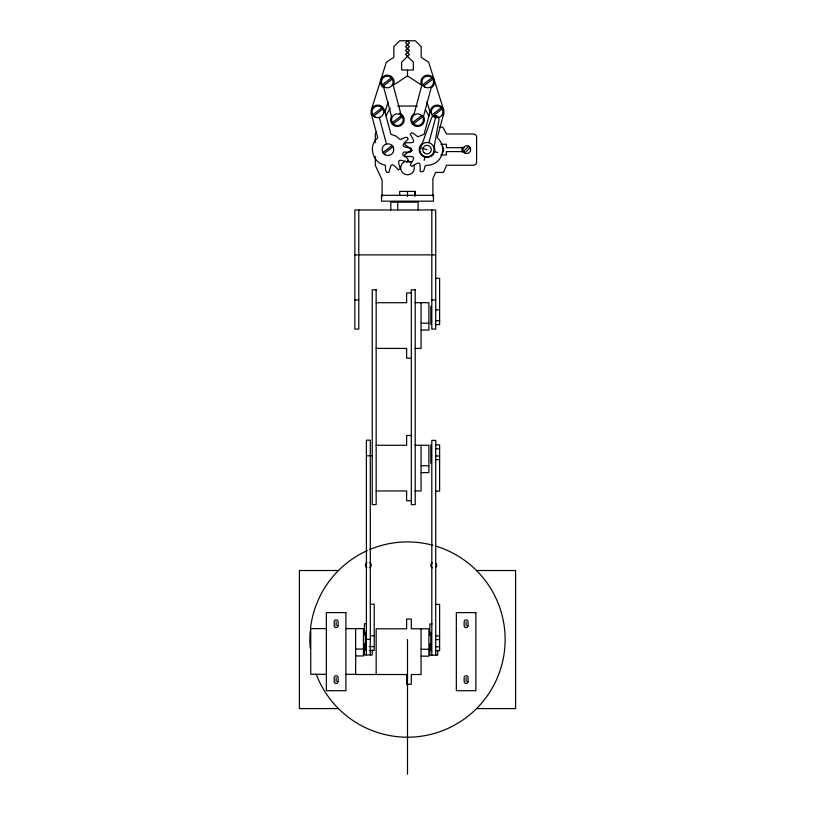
<?xml version="1.0" encoding="UTF-8"?>
<svg xmlns="http://www.w3.org/2000/svg" width="815" height="815" viewBox="0 0 815 815"><rect width="100%" height="100%" fill="white"/><g stroke="black" fill="none" stroke-linecap="round" stroke-linejoin="round"><path stroke-width="1.22" d="M434.008 147.749A7.223 7.223 0 0 0 422.883 143.705A7.223 7.223 0 0 0 422.883 155.543A7.223 7.223 0 0 0 434.008 151.488L434.008 147.749L438.888 120.457A3.902 3.902 0 0 0 436.127 115.669A3.902 3.902 0 0 0 431.339 118.43L421.915 144.51L420.051 147.749L427.029 149.624M414.193 113.794L421.793 85.402A6.836 6.836 0 0 1 424.299 76.07A6.836 6.836 0 0 1 433.631 78.566A6.836 6.836 0 0 1 431.135 87.908L423.525 116.29A6.836 6.836 0 0 1 420.958 125.663A6.836 6.836 0 0 1 411.616 122.994A6.836 6.836 0 0 1 414.387 113.682M424.146 160.372L425.155 156.602M428.894 142.645L436.127 115.669M443.737 113.672L437.258 137.837L438.144 138.509A15.719 15.719 0 0 1 427.029 165.333C423.291 164.65 425.797 171.018 422.109 171.863L420.153 171.313C420.336 161.248 420.224 161.329 411.646 166.433L410.23 164.966C415.416 156.348 415.283 156.358 405.31 156.49L404.811 154.514L410.699 150.653L410.729 148.615L404.78 144.703L405.34 142.747C415.395 142.931 415.324 142.819 410.22 134.241L411.687 132.825L413.144 133.202L417.779 136.767L424.055 134.302L430.534 110.127A6.836 6.836 0 0 1 439.611 105.532A6.836 6.836 0 0 1 443.197 115.058M384.751 112.755L388.093 101.977M371.345 109.842L386.341 62.225L393.828 57.315L393.828 46.608L399.686 40.75L415.314 40.75L421.172 46.608L421.172 57.315L428.659 62.225L443.655 109.842M376.53 131.847L375.277 133.996L375.277 142.747M385.913 115.72L390.283 108.191M410.342 152.12L412.125 150.337M393.288 85.229L407.5 75.897L407.5 70.039M397.679 106.042L417.321 106.042M439.458 127.15L442.81 127.15L446.559 133.996L473.698 133.996L475.756 134.872L476.592 136.553L476.592 162.694L475.756 164.375L473.698 165.241L446.559 165.241L443.442 172.403L435.628 172.403L432.887 178.719L432.887 196.181M440.772 144.255L446.365 144.255L446.365 147.668L464.448 147.668M464.448 151.58L446.365 151.58L446.365 154.993L440.772 154.993M406.522 161.859L411.402 161.859M354.871 254.871L435.719 254.871M435.719 278.302L439.621 278.302L439.621 324.584L435.852 324.584M411.31 292.952L406.624 292.952L406.624 302.711L376.163 302.711M354.871 299.93L358.783 299.93M431.807 299.93L435.719 299.93M414.967 302.711L428.884 302.711L428.884 330.055L421.07 330.055M435.719 309.843L439.621 309.843M435.852 320.682L439.621 320.682M421.07 323.158L428.884 323.158M376.163 348.413L406.624 348.413L406.624 358.172L411.31 358.172M414.967 348.413L421.07 348.413L421.07 302.711M411.31 435.495L406.624 435.495L406.624 445.265L376.163 445.265M435.852 444.868L439.621 444.868L439.621 491.15L435.719 491.15M414.967 445.265L428.884 445.265L428.884 472.598L421.07 472.598M435.852 448.78L439.621 448.78M366.393 455.799L372.251 455.799M435.852 456.003L439.621 456.003M435.719 459.619L439.621 459.619M421.07 465.701L428.884 465.701M376.163 490.956L406.624 490.956L406.624 500.716L411.31 500.716M414.967 490.956L421.07 490.956L421.07 445.265M338.459 570.52L299.411 570.52L299.411 708.592L338.459 708.592M476.541 570.52L515.589 570.52L515.589 708.592L476.541 708.592M370.305 604.19L374.207 604.19L374.207 650.472L369.185 650.472M435.719 604.404L439.621 604.404L439.621 650.686L435.852 650.686M366.679 623.74L364.448 623.74L364.448 634.987M432.093 623.933L429.862 623.933L429.862 635.18M325.969 628.62L310.739 628.62L310.739 674.311L325.969 674.311M345.896 628.62L363.47 628.62L363.47 655.953L355.656 655.953M370.305 635.731L374.207 635.731M435.719 635.945L439.621 635.945M366.393 639.357L370.305 639.357M435.852 639.561L439.621 639.561M369.185 646.57L374.207 646.57M435.852 646.784L439.621 646.784M355.656 649.056L363.47 649.056M421.07 649.26L428.884 649.26M421.07 656.157L428.884 656.157L428.884 628.813L411.31 628.813L411.31 619.054L406.624 619.054L406.624 628.813L376.163 628.813L376.163 674.514M345.896 674.311L355.656 674.311L355.656 628.62M355.656 674.514L406.624 674.514L406.624 684.274L411.31 684.274L411.31 674.514L421.07 674.514L421.07 628.813M434.008 151.488L437.777 152.507M407.5 75.897L421.712 85.229M425.287 109.373L428.924 116.036M413.704 165.241L414.102 166.209A6.836 6.836 0 0 1 407.5 174.807A6.836 6.836 0 0 1 400.899 166.209L401.581 164.559A6.836 6.836 0 0 1 405.727 161.38M426.907 101.977L430.249 112.755M400.807 113.794L393.207 85.402A6.836 6.836 0 0 0 390.701 76.07A6.836 6.836 0 0 0 381.369 78.566A6.836 6.836 0 0 0 383.865 87.908L391.475 116.29M379.26 117.105L386.575 144.418M371.263 113.672L377.742 137.837C367.708 145.63 372.72 163.285 385.179 165.139C385.892 167.116 384.731 170.437 386.942 172.352L388.979 172.383C391.434 162.715 391.465 162.582 398.443 169.815L400.226 168.827C397.516 159.231 397.476 159.098 407.143 161.879L408.172 160.097C407.795 155.96 399.768 156.704 403.812 152.018C406.42 152.038 413.103 153.169 411.31 148.31C402.07 146.578 400.073 146.557 408.172 139.151L407.174 137.368L405.636 137.358L400.226 139.599L395.835 136.013L390.945 134.302L384.466 110.127A6.836 6.836 0 0 0 375.389 105.532A6.836 6.836 0 0 0 371.803 115.058M466.099 621.784L466.099 625.696M466.099 677.632L466.099 681.544M461.983 147.22L461.983 152.099M437.665 650.176L437.665 655.178L429.862 655.178L429.862 643.932M435.719 655.178L435.719 440.375L431.807 440.375L431.807 655.178M431.807 209.964L431.807 329.077L435.719 329.077L435.719 209.964L354.871 209.964L354.871 329.077L358.783 329.077L358.783 209.964M430.84 306.226L430.84 324.584M430.84 444.868L430.84 463.226M430.84 632.328L430.84 650.686M418.146 209.964L418.146 202.151L390.803 202.151L390.803 209.964M415.314 195.315L415.314 191.413L399.686 191.413L399.686 195.315M414.723 191.413L414.723 196.435M407.5 191.413L407.5 196.435M407.5 639.561L407.5 774.25M397.7 202.151L397.7 209.964M382.113 196.201L382.113 180.034L375.277 165.241L375.277 156.5M372.251 649.983L372.251 654.975L364.448 654.975L364.448 643.728M370.305 654.975L370.305 440.182L366.393 440.182L366.393 654.975M365.415 632.114L365.415 650.472M336.126 621.784L336.126 625.696M336.126 677.632L336.126 681.544M436.249 546.254A97.637 97.637 0 0 1 478.66 706.411A97.637 97.637 0 0 1 316.169 674.076M310.23 648.047A97.637 97.637 0 0 1 310.23 631.065M310.474 628.63A97.637 97.637 0 0 1 367.331 550.563M369.572 549.585A97.637 97.637 0 0 1 432.765 545.245M369.816 562.615A2.934 2.934 0 0 1 369.816 567.688M366.882 567.688A2.934 2.934 0 0 1 366.882 562.615M435.831 563.277A2.934 2.934 0 0 1 435.831 567.423M432.296 567.892A2.934 2.934 0 0 1 432.296 562.819M407.5 674.708A3.902 3.902 0 0 1 406.491 674.576M442.199 146.201A4.88 4.88 0 0 1 442.199 153.108M434.517 152.099A4.88 4.88 0 0 1 434.028 150.918M399.381 113.173A6.836 6.836 0 0 1 403.731 122.26A6.836 6.836 0 0 1 394.307 125.805A6.836 6.836 0 0 1 391.587 116.097M434.568 147.596A7.814 7.814 0 0 1 425.002 157.163A7.814 7.814 0 0 1 421.508 144.102M407.5 161.146A6.836 6.836 0 0 1 410.913 162.063M407.5 40.75L405.544 42.706L409.456 46.608L405.544 50.51L409.456 54.422L401.642 62.225L401.642 70.039L413.358 70.039L413.358 62.225L405.544 54.422L409.456 50.51L405.544 46.608L409.456 42.706L407.5 40.75M468.717 146.242L463.389 151.58L464.815 153.006A3.902 3.902 0 0 0 470.673 149.624A3.902 3.902 0 0 0 464.815 146.242A3.902 3.902 0 0 0 464.815 153.006L470.153 147.668L468.717 146.242M391.424 77.843L382.215 84.913L383.142 86.125L392.361 79.055L391.424 77.843M382.011 107.753L372.791 114.823L373.718 116.046L382.938 108.965L382.011 107.753M431.879 77.843L422.659 84.913L423.596 86.125L432.806 79.055L431.879 77.843M401.53 115.567L392.321 122.637L393.248 123.849L402.467 116.779L401.53 115.567M421.752 115.567L412.533 122.637L413.47 123.849L422.679 116.779L421.752 115.567M392.117 145.478L382.897 152.548L383.834 153.76L393.044 146.69L392.117 145.478M441.282 107.753L432.062 114.823L432.989 116.046L442.209 108.965L441.282 107.753M433.478 195.315L381.522 195.315L381.522 201.173L433.478 201.173L433.478 195.315M376.163 289.824L372.251 289.824L372.251 504.628L376.163 504.628L376.163 289.824M415.212 289.824L411.31 289.824L411.31 504.628L415.212 504.628L415.212 289.824M345.896 612.605L326.367 612.605L326.367 690.712L345.896 690.712L345.896 612.605M475.868 612.605L456.339 612.605L456.339 690.712L475.868 690.712L475.868 612.605M468.055 625.696L468.055 621.784A1.956 1.956 0 0 0 466.099 619.838A1.956 1.956 0 0 0 464.153 621.784L464.153 625.696A1.956 1.956 0 0 0 466.099 627.642A1.956 1.956 0 0 0 468.055 625.696M468.055 681.544L468.055 677.632A1.956 1.956 0 0 0 466.099 675.686A1.956 1.956 0 0 0 464.153 677.632L464.153 681.544A1.956 1.956 0 0 0 466.099 683.49A1.956 1.956 0 0 0 468.055 681.544M338.082 625.696L338.082 621.784A1.956 1.956 0 0 0 336.126 619.838A1.956 1.956 0 0 0 334.181 621.784L334.181 625.696A1.956 1.956 0 0 0 336.126 627.642A1.956 1.956 0 0 0 338.082 625.696M338.082 681.544L338.082 677.632A1.956 1.956 0 0 0 336.126 675.686A1.956 1.956 0 0 0 334.181 677.632L334.181 681.544A1.956 1.956 0 0 0 336.126 683.49A1.956 1.956 0 0 0 338.082 681.544M423.994 152.66A4.299 4.299 0 0 0 431.176 150.734A4.299 4.299 0 0 0 425.919 145.478A4.299 4.299 0 0 0 423.994 152.66M414.682 124.787A5.858 5.858 0 0 0 423.464 119.713A5.858 5.858 0 0 0 414.682 114.64A5.858 5.858 0 0 0 414.682 124.787M394.46 124.787A5.858 5.858 0 0 0 403.252 119.713A5.858 5.858 0 0 0 394.46 114.64A5.858 5.858 0 0 0 394.46 124.787M385.047 154.697A5.858 5.858 0 0 0 393.828 149.624A5.858 5.858 0 0 0 385.047 144.55A5.858 5.858 0 0 0 385.047 154.697M434.201 116.973A5.858 5.858 0 0 0 442.993 111.9A5.858 5.858 0 0 0 434.201 106.826A5.858 5.858 0 0 0 434.201 116.973M374.941 116.973A5.858 5.858 0 0 0 383.722 111.9A5.858 5.858 0 0 0 374.941 106.826A5.858 5.858 0 0 0 374.941 116.973M384.354 87.062A5.858 5.858 0 0 0 393.146 81.989A5.858 5.858 0 0 0 384.354 76.916A5.858 5.858 0 0 0 384.354 87.062M424.809 87.062A5.858 5.858 0 0 0 433.59 81.989A5.858 5.858 0 0 0 424.809 76.916A5.858 5.858 0 0 0 424.809 87.062"/></g></svg>
